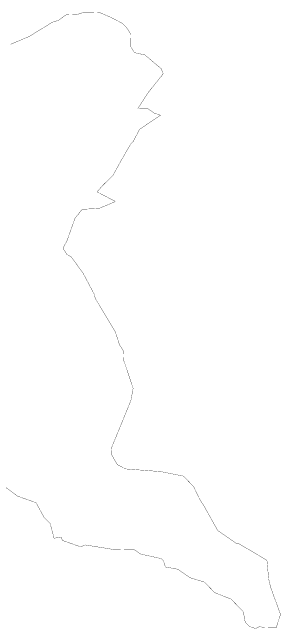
# Model space of a CAD drawing. Header units: metres. Extents: x 307149 to 311689, y 1926077 to 1930503.
# Drawn here: x 309760 to 311689, y 1926077 to 1930503 of the extents above; entities that cross this region are included whole.
import ezdxf

# ---------------------------------------------------------------- set-up
doc = ezdxf.new("R2010")
doc.units = ezdxf.units.M

msp = doc.modelspace()

# ---------------------------------------------------------------- linework, layer by layer
at = {"color": 6, "const_width": 2, "flags": 128}
msp.add_lwpolyline([(309747, 1930272.4), (309881.8, 1930329.7), (310047.1, 1930431.1), (310092, 1930445.2), (310152.2, 1930488.8), (310226.6, 1930487.6), (310271.4, 1930501.8), (310390.4, 1930499.8), (310464.2, 1930468.8), (310552.8, 1930422.7), (310582, 1930392.5), (310611, 1930347.4), (310609.5, 1930258.2), (310638.5, 1930213.1), (310712.7, 1930196.9), (310830, 1930098.3), (310844.3, 1930060.9), (310738, 1929928.8), (310661.7, 1929811), (310736, 1929809.8), (310780.1, 1929779.3), (310824.5, 1929763.7), (310674.1, 1929662.1), (310628, 1929573.6), (310612.8, 1929559), (310603, 1929542.3), (310582.2, 1929507.4), (310556.8, 1929464.4), (310533.3, 1929422.6), (310496.5, 1929355.7), (310482.7, 1929330.5), (310429.3, 1929278.9), (310414.6, 1929264.7), (310369.2, 1929213.4), (310501.9, 1929144.3), (310382.1, 1929094.2), (310263, 1929088.7), (310209.8, 1929022.7), (310155.2, 1928867.4), (310124.5, 1928808.4), (310153.4, 1928763.3), (310182.9, 1928747.9), (310270.2, 1928627.5), (310349.6, 1928477.4), (310356.5, 1928447.6), (310444.2, 1928301.9), (310501.3, 1928207.2), (310529.5, 1928117.4), (310558.6, 1928072.3), (310557.6, 1928012.8), (310628.5, 1927803.4), (310612.1, 1927714.4), (310472.6, 1927374.6), (310470, 1927332.4), (310515.3, 1927254.9), (310574.3, 1927224.2), (310826.9, 1927205.2), (310990, 1927172.7), (311063.1, 1927097.1), (311106.2, 1927007.2), (311135.2, 1926962.1), (311236.4, 1926781.9), (311368.7, 1926690.4), (311383.6, 1926690.2), (311589.8, 1926567.8), (311602.5, 1926433.7), (311616.4, 1926373.9), (311687.5, 1926179.4), (311656.2, 1926083.2), (311567, 1926084.7), (311537.4, 1926092.6), (311507.4, 1926078.3), (311463, 1926093.8), (311433.7, 1926124.1), (311420.1, 1926198.7), (311332.3, 1926289.4), (311214.1, 1926336), (311141, 1926411.6), (311037.4, 1926443), (310949.1, 1926504), (310860.2, 1926520.3), (310846, 1926565.2), (310831.4, 1926580.3), (310683.2, 1926612.5), (310639, 1926643), (310490.4, 1926645.5), (310282.6, 1926678.6), (310252.7, 1926664.2), (310119.5, 1926711.1), (310112.5, 1926733.5), (310060.3, 1926726.9), (310032.3, 1926831.5), (309988.4, 1926876.9), (309930.7, 1926982), (309797.5, 1927028.8), (309694.7, 1927104.9)], dxfattribs=at)

doc.saveas('drawing.dxf')
